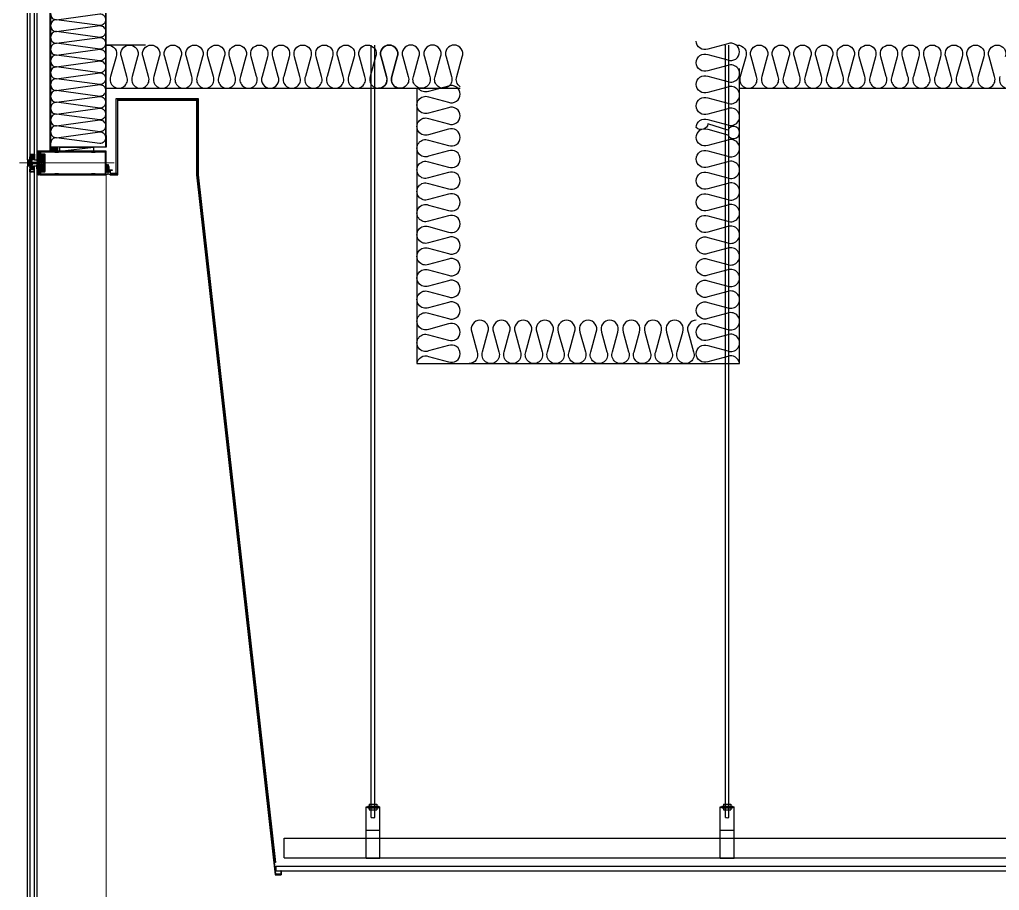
# Model space of a CAD drawing. Header units: millimetres. Extents: x 19868 to 801382, y -4805 to 85279.
# Drawn here: x 300168 to 302659, y 45829 to 48044 of the extents above; entities that cross this region are included whole.
import ezdxf

# ---------------------------------------------------------------- set-up
doc = ezdxf.new("R2010")
doc.units = ezdxf.units.MM
doc.header["$LTSCALE"] = 250
doc.linetypes.add('HIDDEN2', pattern=[4.7625, 3.175, -1.5875])
for name, color, linetype in [('A-ALU', 4, 'Continuous'), ('A-CEIL', 8, 'Continuous'), ('A-CEIL_EL', 8, 'Continuous'), ('A-ELE-8', 8, 'Continuous'), ('A-WIN', 4, 'Continuous'), ('ACCY', 5, 'Continuous'), ('B-AR', 7, 'Continuous'), ('EGI', 6, 'Continuous'), ('GLASS', 7, 'Continuous'), ('ISL', 251, 'Continuous'), ('polyamide', 6, 'Continuous'), ('SEALANT', 252, 'Continuous'), ('W200', 7, 'Continuous')]:
    doc.layers.add(name, color=color, linetype=linetype)
doc.layers.add('A-WIN-ELE', color=8, linetype='Continuous', lineweight=9)
doc.layers.add('CEN', color=1, linetype='Continuous', lineweight=9)
pattern_1 = [(248.1986, (-173212.08805, -82748.5761), (0.464238432, -0.5222680618), [0, -0.625])]
pattern_2 = [(90, (81799.66684, 89232.96467), (-0.15875, 0.079375), [0, -0.15875])]
pattern_3 = [(225, (58457.0195, -22344.7967), (1.122532015, -1.122532015), []), (315, (58457.0195, -22344.7967), (1.122532015, 1.122532015), [])]
pattern_4 = [(270, (-23796.0773, 66483.7451), (1.5875, -1.5875), [1.5875, -1.5875])]
pattern_5 = [(315, (-242.3621, 2021.3178), (0.8838835, 0.8838835), []), (45, (-242.3621, 2021.3178), (-0.8838835, 0.8838835), [])]

# ---------------------------------------------------------------- blocks, each defined once
blk = doc.blocks.new('SCR')
at = {"layer": 'ACCY'}
for p, q in [((-4.3, 0), (-4.3, 1.1)), ((4.3, 0), (-4.3, 0)), ((2.8, 2.6), (-2.8, 2.6)), ((4.3, 0), (4.3, 1.1)), ((-2, -1.6), (-2, 0)), ((2, -0.8), (-2, -1.6)), ((-1.5, -1.9), (-2, -1.6)), ((2, -2.4), (-2, -3.2)), ((-1.5, -2.8), (-2, -3.2)), ((-1.5, -3.5), (-2, -3.2)), ((2, -4), (-2, -4.7)), ((-1.5, -4.4), (-2, -4.7)), ((-1.5, -5.1), (-2, -4.7)), ((2, -5.5), (-2, -6.3)), ((-1.5, -6), (-2, -6.3)), ((-1.5, -6.6), (-2, -6.3)), ((2, -7.1), (-2, -7.9)), ((-1.5, -7.6), (-2, -7.9)), ((-1.5, -8.2), (-2, -7.9)), ((2, -8.7), (-2, -9.5)), ((-1.5, -9.1), (-2, -9.5)), ((-1.5, -9.8), (-2, -9.5)), ((-1.5, -10.7), (-2, -11)), ((-1.5, -11.4), (-2, -11)), ((1.5, -1.1), (-1.5, -1.9)), ((-1.5, -1.9), (-1.5, -2.8)), ((1.5, -2.1), (-1.5, -2.8)), ((1.5, -2.7), (-1.5, -3.5)), ((-1.5, -3.5), (-1.5, -4.4)), ((1.5, -3.6), (-1.5, -4.4)), ((1.5, -4.3), (-1.5, -5.1)), ((-1.5, -6), (-1.5, -5.1)), ((1.5, -5.2), (-1.5, -6)), ((1.5, -5.8), (-1.5, -6.6)), ((-1.5, -7.6), (-1.5, -6.6)), ((1.5, -6.8), (-1.5, -7.6)), ((1.5, -7.4), (-1.5, -8.2)), ((-1.5, -9.1), (-1.5, -8.2)), ((1.5, -8.4), (-1.5, -9.1)), ((-1.5, -9.8), (1.5, -9)), ((-1.5, -10.7), (-1.5, -9.8)), ((1.1, -10), (-1.5, -11.4)), ((1.1, -10), (-1.5, -10.7)), ((-1.5, -11.5), (-1.5, -11.4)), ((-0.2, -14.9), (-1.4, -11.6)), ((1.5, -9.6), (0, -11.2)), ((0.2, -14.9), (1.4, -11.6)), ((1.5, -1.1), (2, -0.8)), ((1.5, -1.1), (1.5, -2.1)), ((1.5, -2.1), (2, -2.4)), ((1.5, -2.7), (2, -2.4)), ((1.5, -2.7), (1.5, -3.6)), ((1.5, -3.6), (2, -4)), ((1.5, -4.3), (2, -4)), ((1.5, -5.2), (1.5, -4.3)), ((1.5, -5.2), (1.5, -4.3)), ((1.5, -5.2), (2, -5.5)), ((1.5, -5.8), (2, -5.5)), ((1.5, -6.8), (1.5, -5.8)), ((1.5, -6.8), (2, -7.1)), ((1.5, -7.4), (2, -7.1)), ((1.5, -8.4), (1.5, -7.4)), ((1.5, -8.4), (2, -8.7)), ((1.5, -9), (2, -8.7)), ((1.5, -11.5), (1.5, -9)), ((2, -0.8), (2, 0))]:
    blk.add_line(p, q, dxfattribs=at)
at = {"layer": 'ACCY', "linetype": 'HIDDEN2'}
for p, q in [((-2.8, 2.6), (-0.2, -0.4)), ((-0.2, -0.4), (-0.5, 2.6)), ((0.2, -0.4), (2.8, 2.6)), ((0.2, -0.4), (0.5, 2.6))]:
    blk.add_line(p, q, dxfattribs=at)
at = {"layer": 'ACCY'}
blk.add_lwpolyline([(0, 7.7), (0, -17.3)], dxfattribs=at)
for centre, radius, start, end in [((-2.8, 1.1), 1.51, 90, 180), ((2.8, 1.1), 1.51, 0, 90), ((-1.2, -11.5), 0.3, 180, 198.9224), ((0.3, -13.5), 2.29, 98.6399, 136.5742), ((3.5, -13.1), 3.95, 151.537, 208.463), ((0, -14.8), 0.236, 202.5, 337.5), ((1.2, -11.5), 0.3, 341.0776, 0)]:
    blk.add_arc(centre, radius, start, end, dxfattribs=at)
at = {"layer": 'ACCY', "linetype": 'HIDDEN2'}
blk.add_arc((0, -0.2), 0.261, 221.9191, 318.0809, dxfattribs=at)
blk = doc.blocks.new('A$Ca2fa5fbf')
at = {"layer": 'GLASS', "transparency": 33554687}
h = blk.add_hatch(dxfattribs=at)
h.set_pattern_fill('ANSI37', color=253, scale=10, angle=90, style=0)
h.set_pattern_definition(pattern_5)
h.paths.add_polyline_path([(38, 8.5, 0.198912), (38.3, 7.8, 0.112366), (25.7, 7.8, 0.198912), (26, 8.5), (26, 15.5), (27, 15.5), (27, 16.2, 0.414214), (27.8, 15.5), (36.3, 15.5, 0.414035), (37, 16.2), (37, 15.5), (38, 15.5)])
h = blk.add_hatch(dxfattribs=at)
h.set_pattern_fill('ANSI37', color=253, scale=10, angle=270, style=0)
h.set_pattern_definition(pattern_5)
h.paths.add_polyline_path([(38, -8.5, -0.198912), (38.3, -7.8, -0.112366), (25.7, -7.8, -0.198912), (26, -8.5), (26, -15.5), (27, -15.5), (27, -16.2, -0.414214), (27.8, -15.5), (36.3, -15.5, -0.414035), (37, -16.2), (37, -15.5), (38, -15.5)])
at = {"layer": 'SEALANT', "transparency": 33554687}
h = blk.add_hatch(dxfattribs=at)
h.set_pattern_fill('ANSI37', color=253, scale=0.5)
h.set_pattern_definition(pattern_3)
h.paths.add_polyline_path([(52, 14.5), (44, 14.5), (44, 31, 0.032752), (52, 30)])
h = blk.add_hatch(dxfattribs=at)
h.set_pattern_fill('DOTS', color=253, scale=0.5)
h.set_pattern_definition([(360, (-73084.1342, 247739.18495), (0.396875, 0.79375), [0, -0.79375])])
edge = h.paths.add_edge_path()
edge.add_line((29.2, -8.2), (28.8, -8.2))
edge.add_arc((34, 40.5), 49, 263.9321, 271.3061)
edge.add_line((35.1, -8.5), (34.7, -8.5))
edge.add_line((34.7, -8.5), (34.2, -8.4))
edge.add_line((34.2, -8.4), (33.8, -8.3))
edge.add_line((33.8, -8.3), (33.3, -8.2))
edge.add_line((33.3, -8.2), (32.9, -8.1))
edge.add_line((32.9, -8.1), (32.4, -8))
edge.add_line((32.4, -8), (32, -7.9))
edge.add_line((32, -7.9), (31.6, -7.7))
edge.add_line((31.6, -7.7), (31.2, -7.5))
edge.add_line((31.2, -7.5), (30.9, -7.4))
edge.add_line((30.9, -7.4), (30.4, -7.7))
edge.add_line((30.4, -7.7), (29.8, -8))
edge.add_line((29.8, -8), (29.2, -8.2))
edge = h.paths.add_edge_path()
edge.add_line((28.8, 8.2), (29.2, 8.2))
edge.add_line((29.2, 8.2), (29.8, 8))
edge.add_line((29.8, 8), (30.4, 7.7))
edge.add_line((30.4, 7.7), (30.9, 7.4))
edge.add_line((30.9, 7.4), (31.2, 7.5))
edge.add_line((31.2, 7.5), (31.6, 7.7))
edge.add_line((31.6, 7.7), (32, 7.9))
edge.add_line((32, 7.9), (32.4, 8))
edge.add_line((32.4, 8), (32.9, 8.1))
edge.add_line((32.9, 8.1), (33.3, 8.2))
edge.add_line((33.3, 8.2), (33.8, 8.3))
edge.add_line((33.8, 8.3), (34.2, 8.4))
edge.add_line((34.2, 8.4), (34.7, 8.5))
edge.add_line((34.7, 8.5), (35.1, 8.5))
edge.add_arc((34, -40.5), 49, 88.6939, 96.0686)
edge = h.paths.add_edge_path()
edge.add_line((27.4, 8), (27.6, 8.1))
edge.add_arc((34, -40.5), 49, 97.4949, 99.7473)
edge.add_line((25.7, 7.8), (25, 7.5))
edge.add_line((25, 7.5), (21, 7.5))
edge.add_arc((21, 8.5), 1, 190.5973, 270, ccw=False)
edge.add_arc((-70.7, 0), 91, -5.2405, 5.2405, ccw=False)
edge.add_arc((21, -8.5), 1, 90, 169.4027, ccw=False)
edge.add_line((21, -7.5), (25, -7.5))
edge.add_line((25, -7.5), (25.7, -7.8))
edge.add_arc((34, 40.5), 49, 260.2527, 262.5043)
edge.add_line((27.6, -8.1), (27.4, -8))
edge.add_line((27.4, -8), (26.8, -7.7))
edge.add_line((26.8, -7.7), (26.3, -7.4))
edge.add_line((26.3, -7.4), (25.9, -6.9))
edge.add_line((25.9, -6.9), (25.6, -6.4))
edge.add_line((25.6, -6.4), (25.4, -5.8))
edge.add_line((25.4, -5.8), (25.2, -5.2))
edge.add_line((25.2, -5.2), (25.2, -4.6))
edge.add_line((25.2, -4.6), (25.4, -3.9))
edge.add_line((25.4, -3.9), (25.6, -3.4))
edge.add_line((25.6, -3.4), (25.9, -2.8))
edge.add_line((25.9, -2.8), (26.3, -2.4))
edge.add_line((26.3, -2.4), (26.4, -2.3))
edge.add_line((26.4, -2.3), (26.3, -2))
edge.add_line((26.3, -2), (26.2, -1.6))
edge.add_line((26.2, -1.6), (26.1, -1.2))
edge.add_line((26.1, -1.2), (26.1, -0.8))
edge.add_line((26.1, -0.8), (26, -0.4))
edge.add_line((26, -0.4), (26, 0))
edge.add_line((26, 0), (26, 0.4))
edge.add_line((26, 0.4), (26.1, 0.8))
edge.add_line((26.1, 0.8), (26.1, 1.2))
edge.add_line((26.1, 1.2), (26.2, 1.6))
edge.add_line((26.2, 1.6), (26.3, 2))
edge.add_line((26.3, 2), (26.4, 2.3))
edge.add_line((26.4, 2.3), (26.3, 2.4))
edge.add_line((26.3, 2.4), (25.9, 2.8))
edge.add_line((25.9, 2.8), (25.6, 3.4))
edge.add_line((25.6, 3.4), (25.4, 3.9))
edge.add_line((25.4, 3.9), (25.2, 4.6))
edge.add_line((25.2, 4.6), (25.2, 5.2))
edge.add_line((25.2, 5.2), (25.4, 5.8))
edge.add_line((25.4, 5.8), (25.6, 6.4))
edge.add_line((25.6, 6.4), (25.9, 6.9))
edge.add_line((25.9, 6.9), (26.3, 7.4))
edge.add_line((26.3, 7.4), (26.8, 7.7))
edge.add_line((26.8, 7.7), (27.4, 8))
at = {"layer": 'SEALANT'}
h = blk.add_hatch(dxfattribs=at)
h.set_pattern_fill('DOTS', color=8, scale=10, angle=248.1986)
h.set_pattern_definition(pattern_1)
edge = h.paths.add_edge_path()
edge.add_ellipse((28.6, 4.9), major_axis=(0, 3.37), ratio=1, start_angle=0, end_angle=360, ccw=False)
h = blk.add_hatch(dxfattribs=at)
h.set_pattern_fill('DASH', color=253, scale=0.5, angle=90, style=0)
h.set_pattern_definition(pattern_4)
h.paths.add_polyline_path([(52, 14.5), (44, 14.5), (44, 4.5), (52, 4.5)])
at = {"layer": 'SEALANT', "transparency": 33554687}
h = blk.add_hatch(dxfattribs=at)
h.set_pattern_fill('DOTS', color=253, scale=0.1, angle=90)
h.set_pattern_definition(pattern_2)
h.paths.add_polyline_path([(52.1, 2.7), (53.9, 2.7), (53.9, 2.9), (53.9, 3.8), (53.9, 4.5), (52.5, 4.5, -0.362029), (52, 4.9, -0.057613), (51.7, 2.5), (51.9, 2.7, -0.198912)])
at = {"layer": 'SEALANT'}
h = blk.add_hatch(dxfattribs=at)
h.set_pattern_fill('DOTS', color=8, scale=10, angle=248.1986)
h.set_pattern_definition(pattern_1)
edge = h.paths.add_edge_path()
edge.add_ellipse((28.6, -4.9), major_axis=(0, -3.37), ratio=1, start_angle=0, end_angle=360)
h = blk.add_hatch(dxfattribs=at)
h.set_pattern_fill('DASH', color=253, scale=0.5, angle=270, style=0)
h.set_pattern_definition(pattern_4)
h.paths.add_polyline_path([(52, -14.5), (44, -14.5), (44, -4.5), (52, -4.5)])
at = {"layer": 'SEALANT', "transparency": 33554687}
h = blk.add_hatch(dxfattribs=at)
h.set_pattern_fill('ANSI37', color=253, scale=0.5)
h.set_pattern_definition(pattern_3)
h.paths.add_polyline_path([(52, -14.5), (44, -14.5), (44, -31, -0.032752), (52, -30)])
h = blk.add_hatch(dxfattribs=at)
h.set_pattern_fill('DOTS', color=253, scale=0.1, angle=270)
h.set_pattern_definition(pattern_2)
h.paths.add_polyline_path([(52.1, -2.7), (53.9, -2.7), (53.9, -3), (53.9, -3.8), (53.9, -4.5), (52.5, -4.5, 0.362029), (52, -4.9, 0.057613), (51.7, -2.5), (51.9, -2.7, 0.198912)])
at = {"layer": 'B-AR'}
for points in [[(54.7, 19, -0.414214), (55.7, 20), (62, 20, -0.414214), (62.5, 19.5), (62.5, -19.5, -0.414214), (62, -20), (55.7, -20, -0.414214), (54.7, -19), (54.7, -4.7, 0.414214), (54.5, -4.5), (52.5, -4.5, 0.414214), (52, -5), (52, -30), (220, -30), (220, 30), (52, 30), (52, 5, 0.414214), (52.5, 4.5), (54.5, 4.5, 0.414214), (54.7, 4.7)], [(89.4, -28), (54.8, -28, -0.414214), (54.3, -27.5), (54.3, -22.7, -0.414214), (54.8, -22.2), (64.2, -22.2, 0.414214), (64.7, -21.7), (64.7, 21.7, 0.414214), (64.2, 22.2), (54.8, 22.2, -0.414214), (54.3, 22.7), (54.3, 27.5, -0.414214), (54.8, 28), (89.4, 28), (89.9, 27.5), (99.1, 27.5), (99.6, 28), (182.4, 28), (182.9, 27.5), (192.1, 27.5), (192.6, 28), (217, 28, -0.414214), (217.5, 27.5), (217.5, -27.5, -0.414214), (217, -28), (192.6, -28), (192.1, -27.5), (182.9, -27.5), (182.4, -28), (99.6, -28), (99.1, -27.5), (89.9, -27.5)], [(56.4, -2.7, -0.414214), (57.4, -3.7), (57.4, -4.6, 0.298217), (57.1, -5.1, 0.298217), (57.4, -5.5), (57.4, -16.3, 0.298217), (57.1, -16.8, 0.414214), (57.6, -17.3), (59.6, -17.3, 0.414214), (60.1, -16.8, 0.236068), (59.9, -16.4), (59.9, -0.4, 0.236068), (60.1, 0, 0.236068), (59.9, 0.4), (59.9, 16.4, 0.236068), (60.1, 16.8, 0.414214), (59.6, 17.3), (57.6, 17.3, 0.414214), (57.1, 16.8, 0.298217), (57.4, 16.3), (57.4, 5.5, 0.298217), (57.1, 5.1, 0.298217), (57.4, 4.6), (57.4, 3.7, -0.414214), (56.4, 2.7), (52.1, 2.7, 0.198912), (51.9, 2.7), (51, 1.8, -0.198911), (50.3, 1.5), (24.2, 1.5, 0.414214), (22.7, 0, 0.414214), (24.2, -1.5), (50.3, -1.5, -0.198912), (51, -1.8), (51.7, -2.5, 0.198912), (52.4, -2.7)]]:
    blk.add_lwpolyline(points, format="xyb", close=True, dxfattribs=at)
at = {"layer": 'CEN', "ltscale": 0.005}
blk.add_line((240, 0, 0), (0, 0), dxfattribs=at)
at = {"layer": 'GLASS', "color": 1, "linetype": 'Continuous'}
for p, q in [((26.8, 15.5, 0), (26.8, 22.5, 0)), ((37.2, 15.5, 0), (37.2, 22.5, 0)), ((26.8, -15.5, 0), (26.8, -22.5, 0)), ((37.2, -15.5, 0), (37.2, -22.5, 0))]:
    blk.add_line(p, q, dxfattribs=at)
at = {"layer": 'GLASS', "color": 1, "linetype": 'Continuous', "elevation": 0}
for points in [[(38, 8.5, 0.198912), (38.3, 7.8, 0.112366), (25.7, 7.8, 0.198912), (26, 8.5), (26, 15.5), (27, 15.5), (27, 16.2, 0.414214), (27.8, 15.5), (36.3, 15.5, 0.414035), (37, 16.2), (37, 15.5), (38, 15.5)], [(38, -8.5, -0.198912), (38.3, -7.8, -0.112366), (25.7, -7.8, -0.198912), (26, -8.5), (26, -15.5), (27, -15.5), (27, -16.2, -0.414214), (27.8, -15.5), (36.3, -15.5, -0.414035), (37, -16.2), (37, -15.5), (38, -15.5)]]:
    blk.add_lwpolyline(points, format="xyb", close=True, dxfattribs=at)
for points in [[(27, 15.5), (27, 22.5), (26, 22.5), (26, 15.5)], [(37, 15.5), (37, 22.5), (38, 22.5), (38, 15.5)], [(27, -15.5), (27, -22.5), (26, -22.5), (26, -15.5)], [(37, -15.5), (37, -22.5), (38, -22.5), (38, -15.5)]]:
    blk.add_lwpolyline(points, close=True, dxfattribs=at)
for points in [[(37, 16.2, -0.414214), (36.3, 15.5), (27.8, 15.5, -0.414214), (27, 16.2), (27, 22, -0.414214), (27.6, 22.5), (31.5, 22.5), (32, 22), (32.5, 22.5), (36.5, 22.5, -0.414214), (37, 22), (37, 16.2)], [(36.5, 16.2), (36.5, 21.8, 0.414214), (36.3, 22), (27.8, 22, 0.414214), (27.6, 21.8), (27.6, 16.2, 0.414214), (27.8, 16), (36.3, 16, 0.414214), (36.5, 16.2)], [(37, -16.2, 0.414214), (36.3, -15.5), (27.8, -15.5, 0.414214), (27, -16.2), (27, -22, 0.414214), (27.6, -22.5), (31.5, -22.5), (32, -22), (32.5, -22.5), (36.5, -22.5, 0.414214), (37, -22), (37, -16.2)], [(36.5, -16.2), (36.5, -21.8, -0.414214), (36.3, -22), (27.8, -22, -0.414214), (27.6, -21.8), (27.6, -16.2, -0.414214), (27.8, -16), (36.3, -16, -0.414214), (36.5, -16.2)]]:
    blk.add_lwpolyline(points, format="xyb", dxfattribs=at)
at = {"layer": 'GLASS', "color": 8, "linetype": 'Continuous'}
for centre in [(28.4, 21.2, 0), (28.4, 19.7, 0), (28.4, 18.2, 0), (28.4, 16.7, 0), (29.8, 21.2, 0), (29.8, 19.7, 0), (29.8, 18.2, 0), (29.8, 16.7, 0), (31.2, 21.2, 0), (31.2, 19.7, 0), (31.2, 18.2, 0), (31.2, 16.7, 0), (32.8, 21.2, 0), (32.8, 19.7, 0), (32.8, 18.2, 0), (32.8, 16.7, 0), (34.2, 21.2, 0), (34.2, 19.7, 0), (34.2, 18.2, 0), (34.2, 16.7, 0), (35.8, 21.2, 0), (35.8, 19.7, 0), (35.8, 18.2, 0), (35.8, 16.7, 0)]:
    blk.add_circle(centre, 0.65, dxfattribs=at)
at = {"layer": 'polyamide', "color": 5}
blk.add_lwpolyline([(60.3, -17.9), (60.3, 0), (60.3, -17.9), (56.9, -17.9), (56.9, -3.5), (56.4, -3), (53.9, -3), (53.9, -3.8), (54.4, -4.3), (54.9, -4.3), (54.9, -6.4), (55.2, -6.7), (55.2, -17), (54.9, -17), (54.9, -19), (55.4, -19.5), (61.8, -19.5), (62.3, -19), (62.3, -17), (62, -17), (62, -6.5), (62.3, -6.5), (62.3, -2), (62, -2), (62, 2), (62.3, 2), (62.3, 6.5), (62, 6.5), (62, 17), (62.3, 17), (62.3, 19), (61.8, 19.5), (55.4, 19.5), (54.9, 19), (54.9, 17), (55.2, 17), (55.2, 6.7), (54.9, 6.4), (54.9, 4.3), (54.4, 4.3), (53.9, 3.8), (53.9, 2.9), (56.4, 2.9), (56.9, 3.4), (56.9, 17.8), (60.3, 17.8), (60.3, 0)], dxfattribs=at)
at = {"layer": 'SEALANT', "color": 4}
for points in [[(52, 30, -0.032752), (44, 31)], [(52, -30, 0.032752), (44, -31)]]:
    blk.add_lwpolyline(points, format="xyb", dxfattribs=at)
at = {"layer": 'SEALANT', "color": 4, "elevation": 0}
blk.add_lwpolyline([(20, 8.5, -0.046781), (20, -8.5)], format="xyb", dxfattribs=at)
at = {"layer": 'SEALANT', "color": 4}
for points in [[(52, 14.5), (44, 14.5), (44, 4.5), (52, 4.5)], [(52, -14.5), (44, -14.5), (44, -4.5), (52, -4.5)]]:
    blk.add_lwpolyline(points, close=True, dxfattribs=at)
at = {"layer": 'SEALANT', "color": 8}
for centre, start, end in [((40.6, 5.1), 346.7784, 359.2245), ((40.6, -5.1), 0.7755, 13.2216)]:
    blk.add_arc(centre, 11.4, start, end, dxfattribs=at)
at = {"layer": 'SEALANT', "color": 4, "extrusion": (0, 0, -1)}
blk.add_ellipse((28.6, 4.9, 0), major_axis=(0, 3.37), ratio=1, dxfattribs=at)
at = {"layer": 'SEALANT', "color": 4}
blk.add_ellipse((28.6, -4.9, 0), major_axis=(0, -3.37), ratio=1, dxfattribs=at)

msp = doc.modelspace()

# ---------------------------------------------------------------- hatches: boundary and pattern name
at = {"layer": 'SEALANT', "transparency": 33554687}
h = msp.add_hatch(dxfattribs=at)
h.set_pattern_fill('DOTS', color=8, scale=0.5, angle=270, style=0)
h.set_pattern_definition([(270, (-12821459.2256, -109146.6849), (0.79375, -0.396875), [0, -0.79375])])
edge = h.paths.add_edge_path()
edge.add_ellipse((300259.5, 47713.9), major_axis=(6.47, 0), ratio=0.77258, start_angle=0, end_angle=360, ccw=False)

# ---------------------------------------------------------------- linework, layer by layer
at = {"layer": 'A-ALU'}
msp.add_line((300833.2, 45878.9), (300833.2, 45868.9), dxfattribs=at)
msp.add_lwpolyline([(300833.2, 45878.9), (300832, 45878.9), (300832, 45870.1), (300819.3, 45870.1), (300619.4, 47649), (300619.4, 47840.1), (300417, 47840.1), (300417, 47650.1), (300399.4, 47650.1), (300399.4, 47660.1), (300388.2, 47660.1), (300388.2, 47658.9), (300398.2, 47658.9), (300398.2, 47648.9), (300418.2, 47648.9), (300418.2, 47838.9), (300618.2, 47838.9), (300618.2, 47648.9), (300818.2, 45868.9), (300833.2, 45868.9)], close=True, dxfattribs=at)
at = {"layer": 'A-CEIL'}
for p, q in [((300417, 47650.1), (300414, 47653.1)), ((300820.8, 45890.9, 0), (305965.1, 45890.9, 0)), ((300820.8, 45878.9), (300820.8, 45890.9, 0)), ((300820.8, 45878.9, 0), (305965.1, 45878.9, 0))]:
    msp.add_line(p, q, dxfattribs=at)
msp.add_lwpolyline([(300400.4, 47650.1), (300400.4, 47653.1), (300414, 47653.1), (300414, 47843.1), (300622.4, 47843.1), (300622.4, 47649.2), (300818.9, 45900.4), (300815.9, 45900.1)], dxfattribs=at)
at = {"layer": 'A-CEIL_EL'}
for p, q in [((301062.2, 46014.7), (301062.2, 47978.9, 0)), ((301071.2, 46014.7), (301071.2, 47978.9, 0)), ((301962.2, 46014.7), (301962.2, 47978.9, 0)), ((301971.2, 46014.7), (301971.2, 47978.9, 0)), ((301049.2, 45910.7), (301049.2, 46041.9)), ((301049.2, 46041.9), (301084.2, 46041.9)), ((301049.2, 46040.7), (301084.2, 46040.7)), ((301053.3, 46043.4), (301080.2, 46043.4)), ((301053.3, 46043.4), (301053.3, 46041.9)), ((301053.3, 46040.7), (301053.3, 46039.2)), ((301053.3, 46039.2), (301080.2, 46039.2)), ((301057.2, 46048.4), (301076.3, 46048.4)), ((301057.2, 46048.4), (301057.2, 46043.4)), ((301057.2, 46039.2), (301057.2, 46034.2)), ((301057.2, 46034.2), (301076.3, 46034.2)), ((301062.2, 46014.7), (301062.2, 46034.2)), ((301071.2, 46014.7), (301071.2, 46034.2)), ((301076.3, 46048.4), (301076.3, 46043.4)), ((301076.3, 46039.2), (301076.3, 46034.2)), ((301080.2, 46043.4), (301080.2, 46041.9)), ((301080.2, 46040.7), (301080.2, 46039.2)), ((301084.2, 45910.7), (301084.2, 46041.9)), ((301949.2, 45910.7), (301949.2, 46041.9)), ((301949.2, 46041.9), (301984.2, 46041.9)), ((301949.2, 46040.7), (301984.2, 46040.7)), ((301953.3, 46043.4), (301980.2, 46043.4)), ((301953.3, 46043.4), (301953.3, 46041.9)), ((301953.3, 46040.7), (301953.3, 46039.2)), ((301953.3, 46039.2), (301980.2, 46039.2)), ((301957.2, 46048.4), (301976.3, 46048.4)), ((301957.2, 46048.4), (301957.2, 46043.4)), ((301957.2, 46039.2), (301957.2, 46034.2)), ((301957.2, 46034.2), (301976.3, 46034.2)), ((301962.2, 46014.7), (301962.2, 46034.2)), ((301971.2, 46014.7), (301971.2, 46034.2)), ((301976.3, 46048.4), (301976.3, 46043.4)), ((301976.3, 46039.2), (301976.3, 46034.2)), ((301980.2, 46043.4), (301980.2, 46041.9)), ((301980.2, 46040.7), (301980.2, 46039.2)), ((301984.2, 45910.7), (301984.2, 46041.9)), ((301049.2, 45982.4), (301084.2, 45982.4)), ((301949.2, 45982.4), (301984.2, 45982.4)), ((300840.7, 45961.9), (305945.2, 45961.9)), ((300840.7, 45911.9), (300840.7, 45961.9)), ((301049.2, 45961.9), (301084.2, 45961.9)), ((301949.2, 45961.9), (301984.2, 45961.9)), ((300840.7, 45911.9), (305945.2, 45911.9)), ((301049.2, 45911.9), (301084.2, 45911.9)), ((301049.2, 45910.7), (301084.2, 45910.7)), ((301949.2, 45911.9), (301984.2, 45911.9)), ((301949.2, 45910.7), (301984.2, 45910.7))]:
    msp.add_line(p, q, dxfattribs=at)
for centre in [(301066.7, 46026.3), (301966.7, 46026.3)]:
    msp.add_arc(centre, 12.4, 248.715, 291.285, dxfattribs=at)
at = {"layer": 'A-ELE-8'}
msp.add_lwpolyline([(300388.2, 47674.8), (300389.9, 47674.8), (300389.9, 47661.8), (300403.2, 47661.8), (300403.2, 47660.1), (300388.2, 47660.1)], close=True, dxfattribs=at)
msp.add_arc((300393.2, 47640.6), 9.72, 59.0425, 120.9575, dxfattribs=at)
at = {"layer": 'A-WIN'}
for points in [[(300194.2, 47687.4, -0.414214), (300193.2, 47686.4), (300189.2, 47686.4, -0.414214), (300188.2, 47687.4), (300188.2, 50258, -0.414214), (300189.2, 50259), (300193.2, 50259, -0.414214), (300194.2, 50258)], [(300212.2, 47687.4, -0.414214), (300211.2, 47686.4), (300207.2, 47686.4, -0.414214), (300206.2, 47687.4), (300206.2, 50258, -0.414214), (300207.2, 50259), (300211.2, 50259, -0.414214), (300212.2, 50258)], [(300194.2, 44977.4, -0.414214), (300193.2, 44976.4), (300189.2, 44976.4, -0.414214), (300188.2, 44977.4), (300188.2, 47670.4, -0.414214), (300189.2, 47671.4), (300193.2, 47671.4, -0.414214), (300194.2, 47670.4)], [(300212.2, 44977.4, -0.414214), (300211.2, 44976.4), (300207.2, 44976.4, -0.414214), (300206.2, 44977.4), (300206.2, 47670.4, -0.414214), (300207.2, 47671.4), (300211.2, 47671.4, -0.414214), (300212.2, 47670.4)]]:
    msp.add_lwpolyline(points, format="xyb", close=True, dxfattribs=at)
at = {"layer": 'A-WIN-ELE'}
msp.add_lwpolyline([(300388.2, 42308.9), (300388.2, 47648.9)], dxfattribs=at)
at = {"layer": 'EGI', "color": 8}
for p, q in [((300387, 47748.9, 0), (300387, 50196.5, 0)), ((300388.2, 47748.9, 0), (300388.2, 50196.5, 0)), ((300270.8, 47708.9), (300355.8, 47718.9))]:
    msp.add_line(p, q, dxfattribs=at)
at = {"layer": 'EGI'}
msp.add_lwpolyline([(300245.8, 50225.3, -0.414214), (300247, 50226.5), (300387, 50226.5, -0.414214), (300388.2, 50225.3), (300388.2, 50196.5), (300387, 50196.5), (300387, 50225.3), (300247, 50225.3), (300247, 47720.1), (300387, 47720.1), (300387, 47748.9), (300388.2, 47748.9), (300388.2, 47720.1, -0.414214), (300387, 47718.9), (300247, 47718.9, -0.414214), (300245.8, 47720.1), (300245.8, 50225.3)], format="xyb", dxfattribs=at)
at = {"layer": 'ISL'}
msp.add_line((300488.2, 47978.9), (300388.2, 47978.9, 0), dxfattribs=at)
for points in [[(300247, 48058.2, 0.414316), (300262, 48043.2), (300372, 48058.2, -0.414316), (300387, 48043.2, -0.414316), (300372, 48028.2), (300262, 48043.2, 0.414316), (300247, 48028.2)], [(300247, 48028.2, 0.414316), (300262, 48013.2), (300372, 48028.2, -0.414316), (300387, 48013.2, -0.414316), (300372, 47998.2), (300262, 48013.2, 0.414316), (300247, 47998.2)], [(300247, 47998.2, 0.414316), (300262, 47983.3), (300372, 47998.2, -0.414316), (300387, 47983.2, -0.414316), (300372, 47968.3), (300262, 47983.2, 0.414316), (300247, 47968.2)], [(300247, 47968.3, 0.414316), (300262, 47953.3), (300372, 47968.2, -0.414316), (300387, 47953.3, -0.414316), (300372, 47938.3), (300262, 47953.2, 0.414316), (300247, 47938.3)], [(300386.4, 47978, -0.072489), (300392.7, 47978.9, -0.524856), (300413.3, 47949.1), (300399.6, 47898.7, 1.449198), (300440.8, 47898.7), (300427.1, 47949.1, -0.524856), (300447.7, 47978.9, -0.524856), (300468.3, 47949.1), (300454.6, 47898.7, 1.449198), (300495.8, 47898.7), (300482.1, 47949.1, -0.524856), (300502.7, 47978.9, -0.524856), (300523.3, 47949.1), (300509.6, 47898.7, 1.449198), (300550.8, 47898.7), (300537.1, 47949.1, -0.524856), (300557.7, 47978.9, -0.524856), (300578.3, 47949.1), (300564.6, 47898.7, 1.449198), (300605.8, 47898.7), (300592.1, 47949.1, -0.524856), (300612.7, 47978.9, -0.524856), (300633.3, 47949.1), (300619.6, 47898.7, 1.449198), (300660.8, 47898.7), (300647.1, 47949.1, -0.524856), (300667.7, 47978.9, -0.524856), (300688.3, 47949.1), (300674.6, 47898.7, 1.449198), (300715.8, 47898.7), (300702.1, 47949.1, -0.524856), (300722.7, 47978.9, -0.524856), (300743.3, 47949.1), (300729.6, 47898.7, 1.449198), (300770.8, 47898.7), (300757.1, 47949.1, -0.524856), (300777.7, 47978.9, -0.524856), (300798.3, 47949.1), (300784.6, 47898.7, 0.524933), (300805.2, 47868.9, 0.524933), (300825.8, 47898.7), (300812.1, 47949.1, -0.524856), (300832.7, 47978.9, -0.524856), (300853.3, 47949.1), (300839.6, 47898.7, 1.449198), (300880.8, 47898.7), (300867.1, 47949.1, -0.524856), (300887.7, 47978.9, -0.524856), (300908.3, 47949.1), (300894.6, 47898.7, 1.449198), (300935.8, 47898.7), (300922.1, 47949.1, -0.524856), (300942.7, 47978.9, -0.524856), (300963.3, 47949.1), (300949.6, 47898.7, 1.449198), (300990.8, 47898.7), (300977.1, 47949.1, -0.524856), (300997.7, 47978.9, -0.524856), (301018.3, 47949.1), (301004.6, 47898.7, 1.449198), (301045.8, 47898.7), (301032.1, 47949.1, -0.524856), (301052.7, 47978.9, -0.524856), (301073.3, 47949.1), (301059.6, 47898.7, 1.449198), (301100.8, 47898.7), (301087.1, 47949.1, -0.524856), (301107.7, 47978.9, -0.524856), (301128.3, 47949.1), (301114.6, 47898.7, 0.524933), (301135.2, 47868.9)], [(301288.2, 47872.5, -0.353016), (301279.6, 47898.7), (301293.3, 47949.1, 0.524856), (301272.7, 47978.9, 0.524856), (301252.1, 47949.1), (301265.8, 47898.7, -1.449198), (301224.6, 47898.7), (301238.3, 47949.1, 0.524856), (301217.7, 47978.9, 0.524856), (301197.1, 47949.1), (301210.8, 47898.7, -1.449198), (301169.6, 47898.7), (301183.3, 47949.1, 0.524856), (301162.7, 47978.9, 0.524856), (301142.1, 47949.1), (301155.8, 47898.7, -1.449198), (301114.6, 47898.7), (301128.3, 47949.1, 0.524856), (301107.7, 47978.9, 0.524856), (301087.1, 47949.1), (301100.8, 47898.7, -0.524933), (301080.2, 47868.9)], [(301998.1, 47168.9, 0.489145), (301968.4, 47187), (301918, 47173.4, -0.524856), (301888.2, 47193.9, -0.524856), (301918, 47214.5), (301968.4, 47200.9, 1.449198), (301968.4, 47242), (301918, 47228.4, -0.524856), (301888.2, 47248.9, -0.524856), (301918, 47269.5), (301968.4, 47255.9, 1.449198), (301968.4, 47297), (301918, 47283.4, -0.524856), (301888.2, 47303.9, -0.524856), (301918, 47324.5), (301968.4, 47310.9, 1.449198), (301968.4, 47352), (301918, 47338.4, -0.524856), (301888.2, 47358.9, -0.524856), (301918, 47379.5), (301968.4, 47365.9, 1.449198), (301968.4, 47407), (301918, 47393.4, -0.524856), (301888.2, 47413.9, -0.524856), (301918, 47434.5), (301968.4, 47420.9, 1.449198), (301968.4, 47462), (301918, 47448.4, -0.524856), (301888.2, 47468.9, -0.524856), (301918, 47489.5), (301968.4, 47475.9, 1.449198), (301968.4, 47517), (301918, 47503.4, -0.524856), (301888.2, 47523.9, -0.524856), (301918, 47544.5), (301968.4, 47530.9, 1.449198), (301968.4, 47572), (301918, 47558.4, -0.524856), (301888.2, 47578.9, -0.524856), (301918, 47599.5), (301968.4, 47585.9, 1.449198), (301968.4, 47627), (301918, 47613.4, -0.524856), (301888.2, 47633.9, -0.524856), (301918, 47654.5), (301968.4, 47640.9, 1.449198), (301968.4, 47682), (301918, 47668.4, -0.524856), (301888.2, 47688.9, -0.524856), (301918, 47709.5), (301968.4, 47695.9, 1.449198), (301968.4, 47737), (301918, 47723.4, -0.524856), (301888.2, 47743.9, -0.524856), (301918, 47764.5), (301968.4, 47750.9, 5.351885), (301968.4, 47762), (301918, 47778.4, -0.607988), (301888.2, 47768.9, -0.524856), (301918, 47789.5), (301968.4, 47775.9, 1.449198), (301968.4, 47817), (301918, 47803.4, -0.524856), (301888.2, 47823.9, -0.524856), (301918, 47844.5), (301968.4, 47830.9, 1.449198), (301968.4, 47872), (301918, 47858.4, -0.524856), (301888.2, 47878.9, -0.524856), (301918, 47899.5), (301968.4, 47885.9, 1.449198), (301968.4, 47927), (301918, 47913.4, -0.524856), (301888.2, 47933.9, -0.524856), (301918, 47954.5), (301968.4, 47940.9, 0.524933), (301998.2, 47961.4, 0.524933), (301968.4, 47982), (301918, 47968.4, -0.524854), (301888.2, 47988.9, -0.524854)], [(301993.2, 47978.9, -0.524856), (302013.8, 47949.1), (302000.1, 47898.7, 1.449198), (302041.3, 47898.7), (302027.6, 47949.1, -0.524856), (302048.2, 47978.9, -0.524856), (302068.8, 47949.1), (302055.1, 47898.7, 1.449198), (302096.3, 47898.7), (302082.6, 47949.1, -0.524856), (302103.2, 47978.9, -0.524856), (302123.8, 47949.1), (302110.1, 47898.7, 1.449198), (302151.3, 47898.7), (302137.6, 47949.1, -0.524856), (302158.2, 47978.9, -0.524856), (302178.8, 47949.1), (302165.1, 47898.7, 1.449198), (302206.3, 47898.7), (302192.6, 47949.1, -0.524856), (302213.2, 47978.9, -0.524856), (302233.8, 47949.1), (302220.1, 47898.7, 1.449198), (302261.3, 47898.7), (302247.6, 47949.1, -0.524856), (302268.2, 47978.9, -0.524856), (302288.8, 47949.1), (302275.1, 47898.7, 1.449198), (302316.3, 47898.7), (302302.6, 47949.1, -0.524856), (302323.2, 47978.9, -0.524856), (302343.8, 47949.1), (302330.1, 47898.7, 1.449198), (302371.3, 47898.7), (302357.6, 47949.1, -0.524856), (302378.2, 47978.9, -0.524856), (302398.8, 47949.1), (302385.1, 47898.7, 1.449198), (302426.3, 47898.7), (302412.6, 47949.1, -0.524856), (302433.2, 47978.9, -0.524856), (302453.8, 47949.1), (302440.1, 47898.7, 1.449198), (302481.3, 47898.7), (302467.6, 47949.1, -0.524856), (302488.2, 47978.9, -0.524856), (302508.8, 47949.1), (302495.1, 47898.7, 1.449198), (302536.3, 47898.7), (302522.6, 47949.1, -0.524856), (302543.2, 47978.9, -0.524856), (302563.8, 47949.1), (302550.1, 47898.7, 1.449198), (302591.3, 47898.7), (302577.6, 47949.1, -0.524856), (302598.2, 47978.9, -0.524856), (302618.8, 47949.1), (302605.1, 47898.7, 1.449198), (302646.3, 47898.7), (302632.6, 47949.1, -0.524856), (302653.2, 47978.9, -0.524856), (302673.8, 47949.1)], [(300247, 47938.3, 0.414316), (300262, 47923.3), (300372, 47938.3, -0.414316), (300387, 47923.3, -0.414316), (300372, 47908.3), (300262, 47923.3, 0.414316), (300247, 47908.3)], [(300247, 47908.3, 0.414316), (300262, 47893.3), (300372, 47908.3, -0.414316), (300387, 47893.3, -0.414316), (300372, 47878.3), (300262, 47893.3, 0.414316), (300247, 47878.3)], [(302660.1, 47898.7, 1.449198), (302701.3, 47898.7)], [(300247, 47878.3, 0.414316), (300262, 47863.3), (300372, 47878.3, -0.414316), (300387, 47863.3, -0.414316), (300372, 47848.3), (300262, 47863.3, 0.414316), (300247, 47848.3)], [(301178.4, 47168.9, -0.489145), (301208, 47187), (301258.4, 47173.4, 0.524856), (301288.2, 47193.9, 0.524856), (301258.4, 47214.5), (301208, 47200.9, -1.449198), (301208, 47242), (301258.4, 47228.4, 0.524856), (301288.2, 47248.9, 0.524856), (301258.4, 47269.5), (301208, 47255.9, -1.449198), (301208, 47297), (301258.4, 47283.4, 0.524856), (301288.2, 47303.9, 0.524856), (301258.4, 47324.5), (301208, 47310.9, -1.449198), (301208, 47352), (301258.4, 47338.4, 0.524856), (301288.2, 47358.9, 0.524856), (301258.4, 47379.5), (301208, 47365.9, -1.449198), (301208, 47407), (301258.4, 47393.4, 0.524856), (301288.2, 47413.9, 0.524856), (301258.4, 47434.5), (301208, 47420.9, -1.449198), (301208, 47462), (301258.4, 47448.4, 0.524856), (301288.2, 47468.9, 0.524856), (301258.4, 47489.5), (301208, 47475.9, -1.449198), (301208, 47517), (301258.4, 47503.4, 0.524856), (301288.2, 47523.9, 0.524856), (301258.4, 47544.5), (301208, 47530.9, -1.449198), (301208, 47572), (301258.4, 47558.4, 0.524856), (301288.2, 47578.9, 0.524856), (301258.4, 47599.5), (301208, 47585.9, -1.449198), (301208, 47627), (301258.4, 47613.4, 0.524856), (301288.2, 47633.9, 0.524856), (301258.4, 47654.5), (301208, 47640.9, -1.449198), (301208, 47682), (301258.4, 47668.4, 0.524856), (301288.2, 47688.9, 0.524856), (301258.4, 47709.5), (301208, 47695.9, -1.449198), (301208, 47737), (301258.4, 47723.4, 0.524856), (301288.2, 47743.9, 0.524856), (301258.4, 47764.5), (301208, 47750.9, -1.449198), (301208, 47792), (301258.4, 47778.4, 0.524856), (301288.2, 47798.9, 0.524856), (301258.4, 47819.5), (301208, 47805.9, -1.449198), (301208, 47847), (301258.4, 47833.4, 0.524856), (301288.2, 47853.9, 0.524856), (301258.4, 47874.5), (301208, 47860.9, -0.345138), (301182.1, 47868.9, -0.345138)], [(300247, 47848.3, 0.414316), (300262, 47833.3), (300372, 47848.3, -0.414316), (300387, 47833.3, -0.414316), (300372, 47818.3), (300262, 47833.3, 0.414316), (300247, 47818.3)], [(300247, 47818.3, 0.414316), (300262, 47803.3), (300372, 47818.3, -0.414316), (300387, 47803.3, -0.414316), (300372, 47788.3), (300262, 47803.3, 0.414316), (300247, 47788.3)], [(300247, 47788.3, 0.414316), (300262, 47773.3), (300372, 47788.3, -0.414316), (300387, 47773.3, -0.414316), (300372, 47758.3), (300262, 47773.3, 0.414316), (300247, 47758.3)], [(300247, 47758.3, 0.414316), (300262, 47743.3), (300372, 47758.3, -0.414316), (300387, 47743.3, -0.414316), (300372, 47728.3), (300262, 47743.3, 0.414316), (300247, 47728.3)], [(300247.3, 47720.1, -0.052233), (300247, 47723.2)], [(301888.2, 47278.9, 0.524856), (301867.6, 47249.1), (301881.3, 47198.7, -1.449198), (301840.1, 47198.7), (301853.8, 47249.1, 0.524856), (301833.2, 47278.9, 0.524856), (301812.6, 47249.1), (301826.3, 47198.7, -1.449198), (301785.1, 47198.7), (301798.8, 47249.1, 0.524856), (301778.2, 47278.9, 0.524856), (301757.6, 47249.1), (301771.3, 47198.7, -1.449198), (301730.1, 47198.7), (301743.8, 47249.1, 0.524856), (301723.2, 47278.9, 0.524856), (301702.6, 47249.1), (301716.3, 47198.7, -1.449198), (301675.1, 47198.7), (301688.8, 47249.1, 0.524856), (301668.2, 47278.9, 0.524856), (301647.6, 47249.1), (301661.3, 47198.7, -1.449198), (301620.1, 47198.7), (301633.8, 47249.1, 0.524856), (301613.2, 47278.9, 0.524856), (301592.6, 47249.1), (301606.3, 47198.7, -1.449198), (301565.1, 47198.7), (301578.8, 47249.1, 0.524856), (301558.2, 47278.9, 0.524856), (301537.6, 47249.1), (301551.3, 47198.7, -1.449198), (301510.1, 47198.7), (301523.8, 47249.1, 0.524856), (301503.2, 47278.9, 0.524856), (301482.6, 47249.1), (301496.3, 47198.7, -1.449198), (301455.1, 47198.7), (301468.8, 47249.1, 0.524856), (301448.2, 47278.9, 0.524856), (301427.6, 47249.1), (301441.3, 47198.7, -1.449198), (301400.1, 47198.7), (301413.8, 47249.1, 0.524856), (301393.2, 47278.9, 0.524856), (301372.6, 47249.1), (301386.3, 47198.7, -1.449198), (301345.1, 47198.7), (301358.8, 47249.1, 0.524856), (301338.2, 47278.9, 0.524856), (301317.6, 47249.1), (301331.3, 47198.7, -0.524951), (301310.7, 47168.9, -0.524951)]]:
    msp.add_lwpolyline(points, format="xyb", dxfattribs=at)
for points in [[(301178.2, 47868.9), (301178.2, 47168.9), (301998.2, 47168.9), (301998.2, 47918.9)], [(301998.2, 47868.9), (304528.2, 47868.9), (304528.2, 47368.9), (305048.2, 47368.9), (305048.2, 47918.9), (312278.2, 47918.9)], [(300388.2, 47868.9), (301288.2, 47868.9)]]:
    msp.add_lwpolyline(points, dxfattribs=at)
msp.add_lwpolyline([(300270.8, 47718.9), (300355.8, 47718.9), (300355.8, 47708.9), (300270.8, 47708.9)], close=True, dxfattribs=at)
at = {"layer": 'SEALANT', "color": 4}
msp.add_arc((300214, 47714.5), 32.2, 350.0003, 9.9998, dxfattribs=at)
at = {"layer": 'SEALANT', "color": 8}
for radius, start, end in [(33.7, 350.449, 7.491), (35.2, 350.859, 7.1705), (36.7, 351.2351, 6.8764), (38.2, 351.5814, 6.6055), (39.7, 351.9012, 355.8945), (39.7, 2.5109, 6.3552), (41.2, 352.1976, 354.0644), (41.2, 4.3615, 6.1232), (42.7, 352.473, 353.2306), (42.7, 5.2159, 5.9076)]:
    msp.add_arc((300214, 47714.5), radius, start, end, dxfattribs=at)
at = {"layer": 'SEALANT', "color": 4, "extrusion": (0, 0, -1)}
msp.add_ellipse((300259.5, 47713.9), major_axis=(6.47, 0), ratio=0.77258, dxfattribs=at)

# ---------------------------------------------------------------- block references
at = {"layer": 'A-CEIL', "rotation": 180}
msp.add_blockref('SCR', (300393.2, 47658.9), dxfattribs=at)
at = {"layer": 'W200'}
msp.add_blockref('A$Ca2fa5fbf', (300168.2, 47678.9), dxfattribs=at)

doc.saveas('drawing.dxf')
